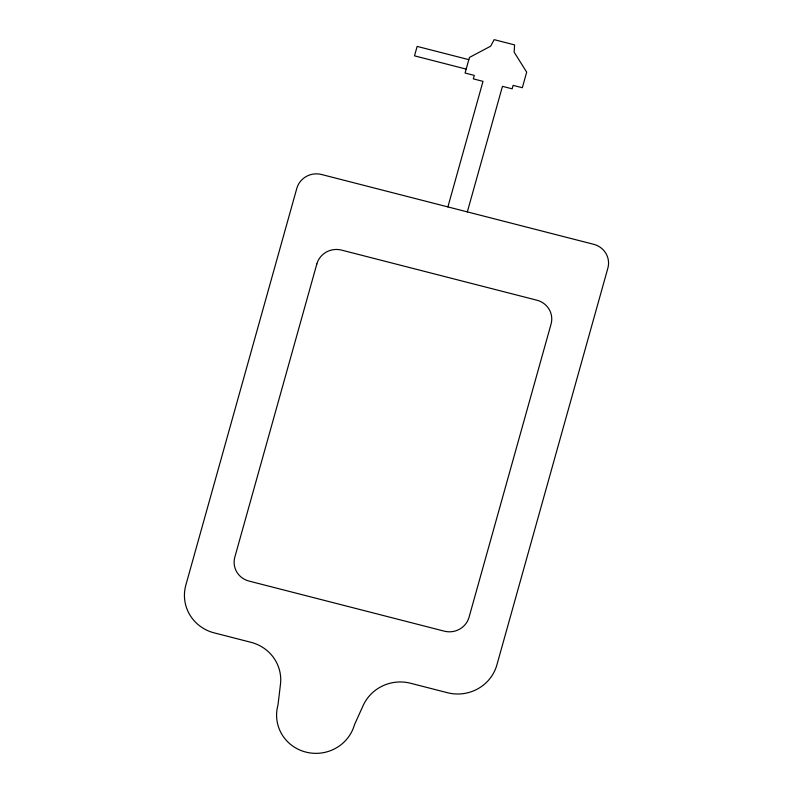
<?xml version="1.0" encoding="UTF-8"?>
<svg xmlns="http://www.w3.org/2000/svg" width="793" height="793" viewBox="0 0 793 793"><rect width="100%" height="100%" fill="white"/><g stroke="black" fill="none" stroke-linecap="round" stroke-linejoin="round"><path stroke-width="1.19" d="M447.896 206.904L483.006 81.352L473.312 78.864L474.283 75.404L465.075 73.035L469.436 57.443L490.669 46.182L494.148 39.65L514.578 44.894L514.171 52.209L526.681 72.133L522.329 87.726L513.121 85.366L512.149 88.826L502.455 86.338L467.335 211.9M468.822 59.653L417.138 46.4L414.501 55.847L466.175 69.1M280.464 684.359L277.966 705.086A39.66 38.431 -6.7 0 0 305.82 752.081A39.66 38.431 -6.7 0 0 354.481 724.713L363.135 705.572A40.304 39.055 -6.7 0 1 410.586 683.259L447.44 692.715A40.304 39.055 -6.7 0 0 496.894 664.901L607.854 268.193A20.152 19.528 -6.7 0 0 593.699 244.313L321.532 174.49A20.152 19.528 -6.7 0 0 296.8 188.397L185.84 585.115A40.304 39.055 -6.7 0 0 214.15 632.864L251.014 642.32A40.304 39.055 -6.7 0 1 280.464 684.359M316.823 264L234.817 557.182A20.152 19.528 -6.7 0 0 248.972 581.061L444.328 631.169A20.152 19.528 -6.7 0 0 469.05 617.271L551.056 324.089A20.152 19.528 -6.7 0 0 536.901 300.21L341.545 250.102A20.152 19.528 -6.7 0 0 316.823 264"/></g></svg>
